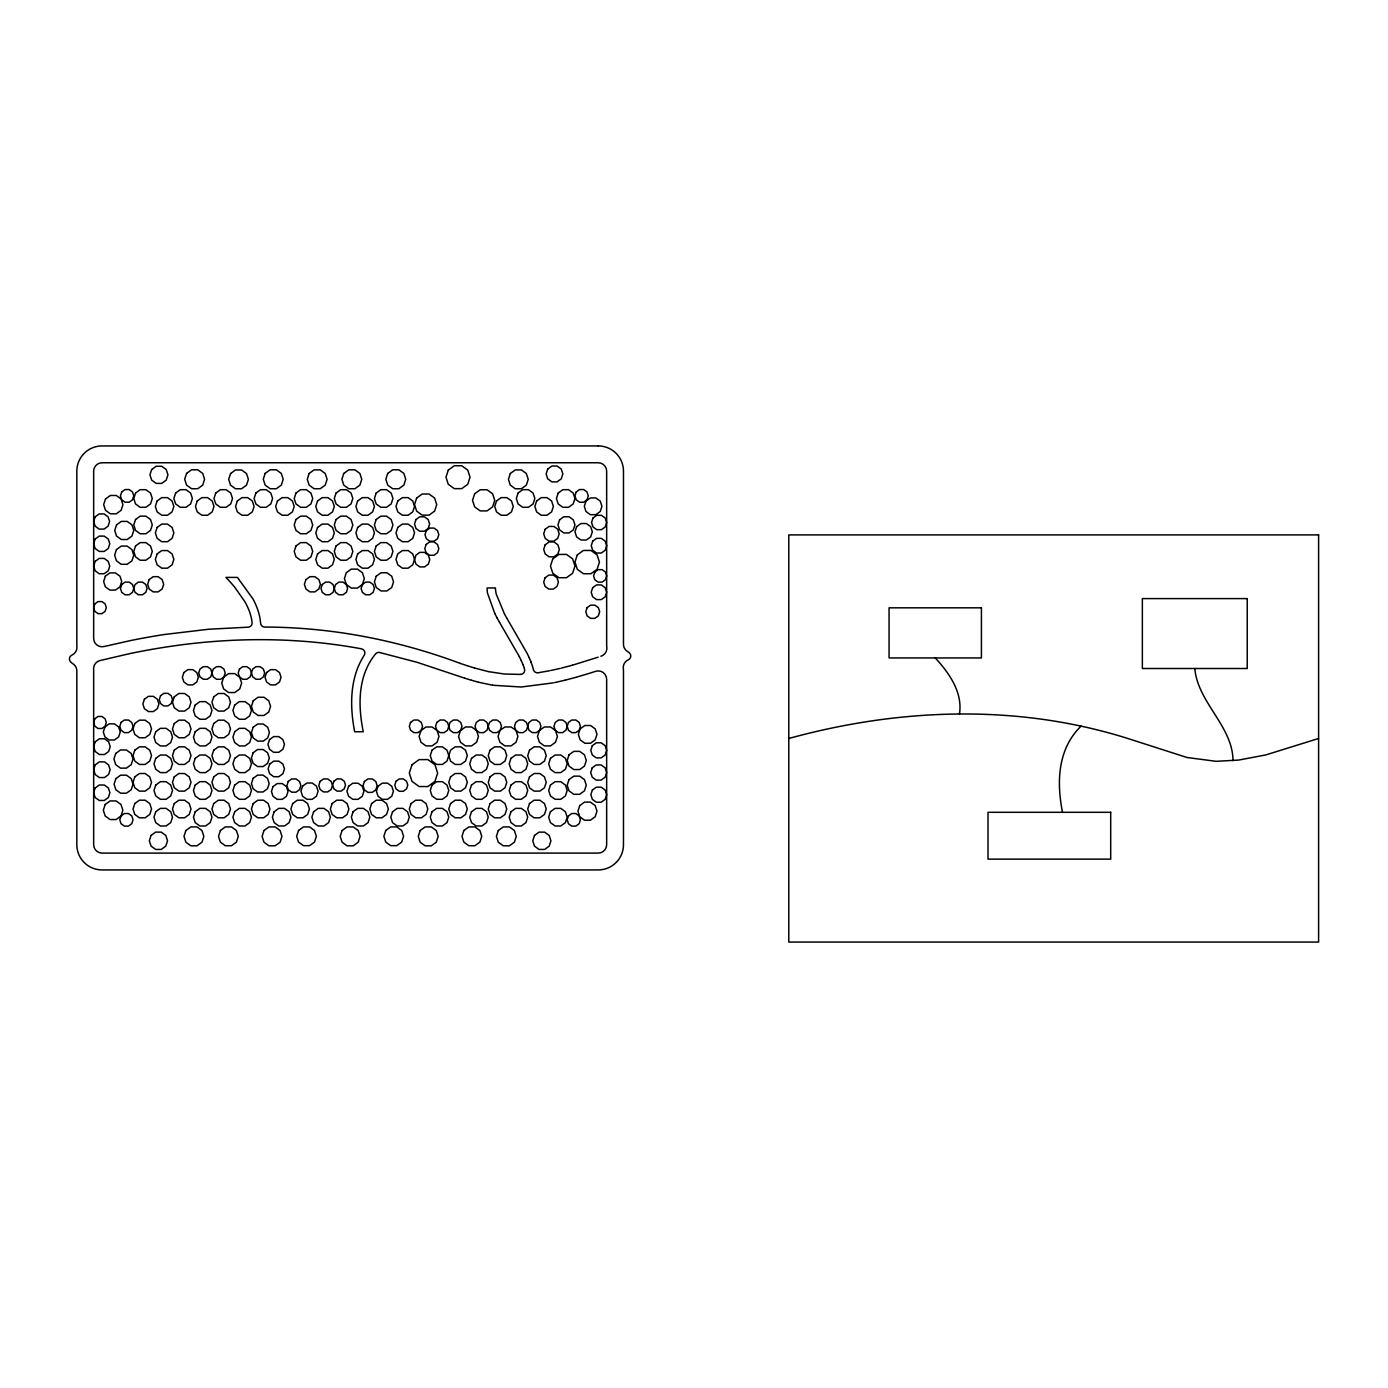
<?xml version="1.0" encoding="UTF-8"?>
<svg xmlns="http://www.w3.org/2000/svg" width="1388" height="1388" viewBox="0 0 1388 1388"><rect width="100%" height="100%" fill="white"/><g stroke="black" fill="none" stroke-linecap="round" stroke-linejoin="round"><path stroke-width="1.5" d="M1233.012 760.676C1232.787 726.167 1197.792 702.692 1194.79 668.513M959.472 713.918C962.873 692.386 949.114 672.92 935.234 657.947M223.642 677.24L221.75 683.087L223.642 688.934L228.621 692.543L234.78 692.543L239.742 688.934L241.651 683.087L239.742 677.24L234.78 673.614L228.621 673.614L220.623 679.253L216.528 679.253L213.232 676.858L210.698 669.068L207.385 666.674L203.307 666.674L199.993 669.068L198.727 672.972L199.993 676.858L203.307 679.253L207.385 679.253L210.698 676.858L213.232 669.068L216.528 666.674L220.623 666.674L223.936 669.068L225.186 672.972L223.936 676.858M499.94 730.591L498.032 736.438L499.94 742.285L504.902 745.894L511.062 745.894L516.024 742.285L517.932 736.438L516.024 730.591M500.218 730.209L501.484 726.323L500.218 722.437L496.904 720.025L492.827 720.025L489.513 722.437L486.98 730.209L483.683 732.621L479.589 732.621L471.59 726.982L465.431 726.982L460.469 730.591L458.561 736.438L460.469 742.285L465.431 745.894L471.59 745.894L476.57 742.285L478.461 736.438L476.57 730.591M539.394 730.591L537.503 736.438L539.394 742.285L544.374 745.894L550.533 745.894L555.495 742.285L557.403 736.438L555.495 730.591M539.689 730.209L540.938 726.323L539.689 722.437L536.375 720.025L532.281 720.025L528.984 722.437L526.451 730.209L523.155 732.621L519.06 732.621L511.062 726.982L504.902 726.982L496.904 732.621L492.827 732.621L489.513 730.209L486.98 722.437L483.683 720.025L479.589 720.025L476.275 722.437L475.026 726.323L476.275 730.209M1081.009 726.132L1077.452 729.897A67.943 67.943 0 0 0 1068.673 742.493C1057.274 763.816 1057.934 789.199 1062.497 812.31M1318.6 738.485L1265.839 754.916L1238.738 760.051L1216.131 761.318L1187.035 757.501L1125.633 737.791A522.443 522.443 0 0 0 1083.108 726.583C986.018 705.243 884.191 712.2 788.783 738.485M600.865 656.264L601.23 656.142A8.415 8.415 0 0 0 606.782 646.756A8.415 8.415 0 0 1 606.66 645.316L606.66 471.174A8.415 8.415 0 0 0 598.245 462.759L102.07 462.759A8.415 8.415 0 0 0 93.655 471.174L93.655 638.359A8.415 8.415 0 0 0 104.065 646.53L130.75 640.527A689.003 689.003 0 0 1 164.617 634.472L208.582 629.25L248.001 627.185A4.199 4.199 0 0 0 252.096 622.535L251.766 620.106A44.763 44.763 0 0 0 251.002 616.532L250.152 613.548A56.457 56.457 0 0 0 248.192 608.36L247.619 607.059A71.499 71.499 0 0 0 244.861 601.681L234.676 587.141A148.898 148.898 0 0 0 228.638 580.288L225.949 577.408L237.4 577.408L252.928 598.87A76.652 76.652 0 0 1 255.93 605.012L256.537 606.504A62.443 62.443 0 0 1 258.619 612.42L259.487 615.821A51.72 51.72 0 0 1 260.215 619.759L260.597 623.177A4.199 4.199 0 0 0 264.761 627.064C331.489 627.185 397.836 640.094 460.278 663.412M598.193 657.166L572.446 665.199M589.241 673.371L595.643 671.324A8.415 8.415 0 0 1 606.66 679.322L606.66 844.702A8.415 8.415 0 0 1 598.245 853.1L102.07 853.1A8.415 8.415 0 0 1 93.655 844.702L93.655 670.543A8.415 8.415 0 0 0 93.603 669.641A8.415 8.415 0 0 1 99.884 660.584L129.396 653.696A677.448 677.448 0 0 1 168.156 646.704L178.74 645.194A636.936 636.936 0 0 1 205.632 642.176C257.561 637.439 310.166 639.295 361.47 648.821A4.199 4.199 0 0 1 364.229 655.223A72.159 72.159 0 0 0 361.782 659.352L361.487 659.873A73.512 73.512 0 0 0 359.371 664.089L359.024 664.869A76.236 76.236 0 0 0 357.289 669.068L356.994 669.884A79.567 79.567 0 0 0 355.866 673.197C349.932 692.126 350.973 712.495 354.669 731.754L363.257 731.754C359.666 713.848 358.312 694.902 363.448 677.153A72.107 72.107 0 0 1 364.558 673.718L364.853 672.868A68.238 68.238 0 0 1 366.397 669.016L366.71 668.305A65.566 65.566 0 0 1 368.549 664.505L368.844 663.95A64.022 64.022 0 0 1 371.03 660.202L371.29 659.803A63.449 63.449 0 0 1 373.84 656.108L375.506 653.974A4.199 4.199 0 0 1 379.687 652.516L417.007 662.284L464.182 678.003M588.755 673.51L576.87 677.049M572.255 665.251L561.273 668.131M576.072 677.275L565.176 680.172M564.881 680.241L554.575 682.601M560.075 668.426L550.776 670.508M553.326 682.861L521.229 687.008L492.619 685.238M549.544 670.751L538.908 672.625M538.058 672.746L538.162 672.729A4.199 4.199 0 0 1 533.356 669.519A44.451 44.451 0 0 0 532.593 666.639L531.031 662.076M520.413 674.412L520.656 674.394A4.199 4.199 0 0 0 524.525 668.999L524.369 668.496M520.327 674.412L504.278 674.013L488.385 671.601M492.428 685.204L478.582 682.237M488.264 671.566L474.817 668.096M478.218 682.15L471.469 680.259M474.523 668.01L467.982 665.962M471.157 680.172L464.65 678.159M467.357 665.772L460.365 663.429M506.846 618.215L526.954 653.037M499.524 622.345L519.199 656.351M506.811 618.146L504.503 613.947M499.489 622.275L497.112 617.99M497.078 617.92L494.909 613.756M504.382 613.722L496.262 594.185A34.735 34.735 0 0 1 495.846 592.069L495.69 591.062A23.509 23.509 0 0 1 495.464 587.957L487.067 587.957L487.327 591.999A37.25 37.25 0 0 0 487.483 593.04L494.805 613.531M519.338 656.645L521.298 660.653M527.353 653.817L528.967 657.201M521.315 660.723L522.998 664.609M529.192 657.721L530.407 660.514A76.323 76.323 0 0 1 531.014 662.024M523.016 664.679L523.311 665.442A52.744 52.744 0 0 1 524.282 668.166L524.282 668.218M555.217 730.209L553.951 726.323L555.217 722.437L558.531 720.025L562.608 720.025L565.922 722.437L568.455 730.209L571.752 732.621L575.846 732.621L579.16 730.209L580.41 726.323L579.16 722.437L575.846 720.025L571.752 720.025L568.455 722.437L565.922 730.209L562.608 732.621L558.531 732.621L550.533 726.982L544.374 726.982L536.375 732.621L532.281 732.621L528.984 730.209L526.451 722.437L523.155 720.025L519.06 720.025L515.746 722.437L514.48 726.323L515.746 730.209M414.526 559.364L412.757 553.916L408.124 550.568L402.399 550.568L397.766 553.916L395.996 559.364L397.766 564.812L402.399 568.178L408.124 568.178L412.757 564.812L415.984 555.148L419.801 552.372L424.52 552.372L428.337 555.148L429.794 559.642L428.337 564.135L424.52 566.911L419.801 566.911L415.984 564.135L414.526 559.642M95.182 516.822L93.655 521.506L95.182 526.191L99.155 529.088L104.083 529.088L108.073 526.191L109.6 521.506L108.073 516.822L104.083 513.924L99.155 513.924L95.182 516.822M105.505 498.986L103.666 504.642L105.505 510.316L110.329 513.803L116.28 513.803L121.103 510.316L122.942 504.642L121.103 498.986L116.28 495.481L110.329 495.481L105.505 498.986M95.199 539.03L93.655 543.766L95.199 548.52L99.225 551.452L104.221 551.452L108.247 548.52L109.791 543.766L108.247 539.03L104.221 536.098L99.225 536.098L95.199 539.03M95.199 561.342L93.655 566.078L95.199 570.815L99.225 573.73L104.204 573.73L108.229 570.815L109.756 566.078L108.229 561.342L104.204 558.41L99.225 558.41L95.199 561.342M121.728 491.977L120.444 495.88L121.728 499.801L125.041 502.213L129.171 502.213L132.485 499.801L133.768 495.88L132.485 491.977L129.171 489.548L125.041 489.548L121.728 491.977M116.54 524.872L114.718 530.459L116.54 536.063L121.294 539.516L127.175 539.516L131.947 536.063L133.768 530.459L131.947 524.872L127.175 521.402L121.294 521.402L116.54 524.872M94.87 603.901L93.655 607.614L94.87 611.345L98.028 613.635L101.949 613.635L105.106 611.345L106.321 607.614L105.106 603.901L101.949 601.594L98.028 601.594L94.87 603.901M105.349 576.194L103.632 581.503L105.349 586.812L109.878 590.091L115.464 590.091L119.975 586.812L121.71 581.503L119.975 576.194L115.464 572.914L109.878 572.914L105.349 576.194M116.453 549.579L114.631 555.2L116.453 560.821L121.242 564.291L127.158 564.291L131.929 560.821L133.768 555.2L131.929 549.579L127.158 546.091L121.242 546.091L116.453 549.579M135.538 493.052L133.768 498.483L135.538 503.931L140.153 507.297L145.879 507.297L150.511 503.931L152.281 498.483L150.511 493.052L145.879 489.686L140.153 489.686L135.538 493.052M135.538 519.511L133.768 524.959L135.538 530.389L140.153 533.755L145.879 533.755L150.511 530.389L152.281 524.959L150.511 519.511L145.879 516.145L140.153 516.145L135.538 519.511M151.674 469.526L149.939 474.817L151.674 480.109L156.167 483.388L161.737 483.388L166.23 480.109L167.948 474.817L166.23 469.526L161.737 466.264L156.167 466.264L151.674 469.526M121.728 584.521L120.444 588.443L121.728 592.346L125.041 594.775L129.171 594.775L132.485 592.346L135.035 584.521L138.366 582.11L142.478 582.11L145.809 584.521L147.076 588.443L145.809 592.346L142.478 594.775L138.366 594.775L135.035 592.346L132.485 584.521L129.171 582.11L125.041 582.11L121.728 584.521M135.538 545.987L133.768 551.418L135.538 556.866L140.153 560.231L145.879 560.231L150.511 556.866L152.281 551.418L150.511 545.987L145.879 542.621L140.153 542.621L135.538 545.987M157.122 500.981L155.352 506.429L157.122 511.877L161.754 515.243L167.48 515.243L172.095 511.877L173.864 506.429L172.095 500.981L167.48 497.633L161.754 497.633L157.122 500.981M94.87 718.758L93.655 722.471L94.87 726.184L98.028 728.492L101.931 728.492L105.089 726.184L106.303 722.471L105.089 718.758L101.931 716.468L98.028 716.468L94.87 718.758M157.122 527.457L155.352 532.905L157.122 538.336L161.754 541.702L167.48 541.702L172.095 538.336L173.864 532.905L172.095 527.457L167.48 524.091L161.754 524.091L157.122 527.457M175.634 493.052L173.864 498.483L175.634 503.931L180.267 507.297L185.992 507.297L190.624 503.931L192.394 498.483L190.624 493.052L185.992 489.686L180.267 489.686L175.634 493.052M95.234 741.782L93.655 746.64L95.234 751.515L99.381 754.517L104.499 754.517L108.646 751.515L110.225 746.64L108.646 741.782L104.499 738.763L99.381 738.763L95.234 741.782M157.122 553.916L155.352 559.364L157.122 564.812L161.754 568.178L167.48 568.178L172.095 564.812L173.864 559.364L172.095 553.916L167.48 550.568L161.754 550.568L157.122 553.916M149.193 579.577L147.666 584.279L149.193 588.998L153.201 591.895L158.145 591.895L162.136 588.998L163.68 584.279L162.136 579.577L158.145 576.679L153.201 576.679L149.193 579.577M186.582 473.412L184.673 479.259L186.582 485.123L191.561 488.732L197.721 488.732L202.7 485.123L204.591 479.259L202.7 473.412L197.721 469.786L191.561 469.786L186.582 473.412M104.915 726.948L103.302 731.927L104.915 736.907L109.166 739.995L114.406 739.995L118.639 736.907L120.253 731.927L118.639 726.948L114.406 723.859L109.166 723.859L104.915 726.948M95.234 764.875L93.655 769.715L95.234 774.556L99.346 777.558L104.447 777.558L108.576 774.556L110.138 769.715L108.576 764.875L104.447 761.873L99.346 761.873L95.234 764.875M95.199 787.968L93.655 792.739L95.199 797.51L99.259 800.46L104.291 800.46L108.351 797.51L109.895 792.739L108.351 787.968L104.291 785.018L99.259 785.018L95.199 787.968M121.051 722.437L119.802 726.323L121.051 730.209L124.365 732.621L128.459 732.621L131.756 730.209L133.022 726.323L131.756 722.437L128.459 720.025L124.365 720.025L121.051 722.437M197.235 500.981L195.465 506.429L197.235 511.877L201.85 515.243L207.575 515.243L212.208 511.877L213.978 506.429L212.208 500.981L207.575 497.633L201.85 497.633L197.235 500.981M115.742 753.441L113.903 759.045L115.742 764.667L120.513 768.137L126.429 768.137L131.201 764.667L133.022 759.045L131.201 753.441L126.429 749.971L120.513 749.971L115.742 753.441M105.193 804.502L103.319 810.245L105.193 815.988L110.068 819.545L116.124 819.545L124.365 813.524L128.459 813.524L131.756 815.918L133.022 819.805L131.756 823.709L128.459 826.103L124.365 826.103L121.051 823.709L119.802 819.805L122.873 810.245L120.999 804.502L116.124 800.945L110.068 800.945L105.193 804.502M115.881 778.616L114.076 784.185L115.881 789.755L120.617 793.19L126.482 793.19L131.218 789.755L133.022 784.185L131.218 778.616L126.482 775.181L120.617 775.181L115.881 778.616M134.792 723.53L133.022 728.96L134.792 734.408L139.425 737.757L145.133 737.757L149.765 734.408L151.535 728.96L149.765 723.53L145.133 720.164L139.425 720.164L134.792 723.53M144.404 699.257L142.877 703.959L144.404 708.661L148.412 711.576L153.357 711.576L157.365 708.661L158.891 703.959L157.365 699.257L153.357 696.342L148.412 696.342L144.404 699.257M215.747 493.052L213.978 498.483L215.747 503.931L220.38 507.297L226.105 507.297L230.738 503.931L232.507 498.483L230.738 493.052L226.105 489.686L220.38 489.686L215.747 493.052M134.792 750.197L133.022 755.645L134.792 761.075L139.425 764.441L145.133 764.441L149.765 761.075L151.535 755.645L149.765 750.197L145.133 746.848L139.425 746.848L134.792 750.197M230.564 473.568L228.673 479.363L230.564 485.158L235.492 488.75L241.581 488.75L246.509 485.158L248.4 479.363L246.509 473.568L241.581 469.977L235.492 469.977L230.564 473.568M160.522 695.752L159.273 699.639L160.522 703.525L163.836 705.937L167.931 705.937L171.227 703.525L172.494 699.639L171.227 695.752L167.931 693.358L163.836 693.358L160.522 695.752M134.792 776.881L133.022 782.329L134.792 787.759L139.425 791.125L145.133 791.125L149.765 787.759L151.535 782.329L149.765 776.881L145.133 773.515L139.425 773.515L134.792 776.881M155.751 731.702L153.981 737.132L155.751 742.58L160.383 745.929L166.092 745.929L170.724 742.58L172.494 737.132L170.724 731.702L166.092 728.336L160.383 728.336L155.751 731.702M134.792 803.565L133.022 808.996L134.792 814.444L139.425 817.81L145.133 817.81L149.765 814.444L151.535 808.996L149.765 803.565L145.133 800.199L139.425 800.199L134.792 803.565M237.331 500.981L235.561 506.429L237.331 511.877L241.963 515.243L247.689 515.243L252.321 511.877L254.091 506.429L252.321 500.981L247.689 497.633L241.963 497.633L237.331 500.981M174.263 696.845L172.494 702.276L174.263 707.724L178.896 711.09L184.604 711.09L189.236 707.724L191.006 702.276L189.236 696.845L184.604 693.48L178.896 693.48L174.263 696.845M155.751 758.369L153.981 763.816L155.751 769.247L160.383 772.613L166.092 772.613L170.724 769.247L172.494 763.816L170.724 758.369L166.092 755.02L160.383 755.02L155.751 758.369M183.875 672.573L182.349 677.275L183.875 681.976L187.883 684.891L192.828 684.891L196.836 681.976L198.363 677.275L196.836 672.573L192.828 669.658L187.883 669.658L183.875 672.573M174.263 723.53L172.494 728.96L174.263 734.408L178.896 737.757L184.604 737.757L189.236 734.408L191.006 728.96L189.236 723.53L184.604 720.164L178.896 720.164L174.263 723.53M155.751 785.053L153.981 790.501L155.751 795.931L160.383 799.297L166.092 799.297L170.724 795.931L172.494 790.501L170.724 785.053L166.092 781.687L160.383 781.687L155.751 785.053M255.86 493.052L254.091 498.483L255.86 503.931L260.493 507.297L266.218 507.297L270.834 503.931L272.603 498.483L270.834 493.052L266.218 489.686L260.493 489.686L255.86 493.052M174.263 750.197L172.494 755.645L174.263 761.075L178.896 764.441L184.604 764.441L189.236 761.075L191.006 755.645L189.236 750.197L184.604 746.848L178.896 746.848L174.263 750.197M265.177 473.412L263.269 479.259L265.177 485.123L270.157 488.732L276.299 488.732L281.296 485.123L283.187 479.259L281.296 473.412L276.299 469.786L270.157 469.786L265.177 473.412M155.751 811.737L153.981 817.168L155.751 822.616L160.383 825.981L166.092 825.981L170.724 822.616L172.494 817.168L170.724 811.737L166.092 808.371L160.383 808.371L155.751 811.737M151.084 835.437L149.331 840.781L151.084 846.125L155.63 849.439L161.251 849.439L165.797 846.125L167.532 840.781L165.797 835.437L161.251 832.123L155.63 832.123L151.084 835.437M195.222 705.017L193.453 710.448L195.222 715.896L199.855 719.262L205.563 719.262L210.195 715.896L211.965 710.448L210.195 705.017L205.563 701.651L199.855 701.651L195.222 705.017M174.263 776.881L172.494 782.329L174.263 787.759L178.896 791.125L184.604 791.125L189.236 787.759L191.006 782.329L189.236 776.881L184.604 773.515L178.896 773.515L174.263 776.881M195.222 731.702L193.453 737.132L195.222 742.58L199.855 745.929L205.563 745.929L210.195 742.58L211.965 737.132L210.195 731.702L205.563 728.336L199.855 728.336L195.222 731.702M174.263 803.565L172.494 808.996L174.263 814.444L178.896 817.81L184.604 817.81L189.236 814.444L191.006 808.996L189.236 803.565L184.604 800.199L178.896 800.199L174.263 803.565M213.735 696.845L211.965 702.276L213.735 707.724L218.35 711.09L224.075 711.09L228.708 707.724L230.477 702.276L228.708 696.845L224.075 693.48L218.35 693.48L213.735 696.845M277.444 500.981L275.674 506.429L277.444 511.877L282.076 515.243L287.802 515.243L292.434 511.877L294.204 506.429L292.434 500.981L287.802 497.633L282.076 497.633L277.444 500.981M195.222 758.369L193.453 763.816L195.222 769.247L199.855 772.613L205.563 772.613L210.195 769.247L211.965 763.816L210.195 758.369L205.563 755.02L199.855 755.02L195.222 758.369M213.735 723.53L211.965 728.96L213.735 734.408L218.35 737.757L224.075 737.757L228.708 734.408L230.477 728.96L228.708 723.53L224.075 720.164L218.35 720.164L213.735 723.53M195.222 785.053L193.453 790.501L195.222 795.931L199.855 799.297L205.563 799.297L210.195 795.931L211.965 790.501L210.195 785.053L205.563 781.687L199.855 781.687L195.222 785.053M185.888 830.527L183.997 836.357L185.888 842.204L190.867 845.812L197.009 845.812L201.971 842.204L203.863 836.357L201.971 830.527L197.009 826.918L190.867 826.918L185.888 830.527M295.974 493.052L294.204 498.483L295.974 503.931L300.589 507.297L306.314 507.297L310.947 503.931L312.716 498.483L310.947 493.052L306.314 489.686L300.589 489.686L295.974 493.052M239.465 669.068L238.198 672.972L239.465 676.858L242.779 679.253L246.856 679.253L250.17 676.858L252.703 669.068L255.999 666.674L260.094 666.674L263.39 669.068L264.657 672.972L263.39 676.858L260.094 679.253L255.999 679.253L252.703 676.858L250.17 669.068L246.856 666.674L242.779 666.674L239.465 669.068M213.735 750.197L211.965 755.645L213.735 761.075L218.35 764.441L224.075 764.441L228.708 761.075L230.477 755.645L228.708 750.197L224.075 746.848L218.35 746.848L213.735 750.197M195.222 811.737L193.453 817.168L195.222 822.616L199.855 825.981L205.563 825.981L210.195 822.616L211.965 817.168L210.195 811.737L205.563 808.371L199.855 808.371L195.222 811.737M309.16 473.464L307.269 479.311L309.16 485.141L314.122 488.732L320.246 488.732L325.208 485.141L327.117 479.311L325.208 473.464L320.246 469.873L314.122 469.873L309.16 473.464M234.693 705.017L232.924 710.448L234.693 715.896L239.326 719.262L245.034 719.262L249.667 715.896L251.436 710.448L249.667 705.017L245.034 701.651L239.326 701.651L234.693 705.017M295.974 519.511L294.204 524.959L295.974 530.389L300.589 533.755L306.314 533.755L310.947 530.389L312.716 524.959L310.947 519.511L306.314 516.145L300.589 516.145L295.974 519.511M213.735 776.881L211.965 782.329L213.735 787.759L218.35 791.125L224.075 791.125L228.708 787.759L230.477 782.329L228.708 776.881L224.075 773.515L218.35 773.515L213.735 776.881M234.693 731.702L232.924 737.132L234.693 742.58L239.326 745.929L245.034 745.929L249.667 742.58L251.436 737.132L249.667 731.702L245.034 728.336L239.326 728.336L234.693 731.702M295.974 545.987L294.204 551.418L295.974 556.866L300.589 560.231L306.314 560.231L310.947 556.866L312.716 551.418L310.947 545.987L306.314 542.621L300.589 542.621L295.974 545.987M213.735 803.565L211.965 808.996L213.735 814.444L218.35 817.81L224.075 817.81L228.708 814.444L230.477 808.996L228.708 803.565L224.075 800.199L218.35 800.199L213.735 803.565M317.557 500.981L315.787 506.429L317.557 511.877L322.19 515.243L327.915 515.243L332.53 511.877L334.3 506.429L332.53 500.981L327.915 497.633L322.19 497.633L317.557 500.981M234.693 758.369L232.924 763.816L234.693 769.247L239.326 772.613L245.034 772.613L249.667 769.247L251.436 763.816L249.667 758.369L245.034 755.02L239.326 755.02L234.693 758.369M253.258 700.749L251.436 706.371L253.258 711.992L258.047 715.479L263.963 715.479L268.752 711.992L270.573 706.371L268.752 700.749L263.963 697.262L258.047 697.262L253.258 700.749M266.565 672.573L265.039 677.275L266.565 681.976L270.573 684.891L275.518 684.891L279.509 681.976L281.035 677.275L279.509 672.573L275.518 669.658L270.573 669.658L266.565 672.573M317.557 527.457L315.787 532.905L317.557 538.336L322.19 541.702L327.915 541.702L332.53 538.336L334.3 532.905L332.53 527.457L327.915 524.091L322.19 524.091L317.557 527.457M253.154 727.277L251.436 732.569L253.154 737.861L257.648 741.123L263.217 741.123L267.711 737.861L269.428 732.569L267.711 727.277L263.217 724.016L257.648 724.016L253.154 727.277M234.693 785.053L232.924 790.501L234.693 795.931L239.326 799.297L245.034 799.297L249.667 795.931L251.436 790.501L249.667 785.053L245.034 781.687L239.326 781.687L234.693 785.053M220.397 830.51L218.506 836.322L220.397 842.134L225.342 845.726L231.466 845.726L236.411 842.134L238.302 836.322L236.411 830.51L231.466 826.918L225.342 826.918L220.397 830.51M305.933 579.577L304.388 584.279L305.933 588.998L309.923 591.895L314.868 591.895L318.876 588.998L320.402 584.279L318.876 579.577L314.868 576.679L309.923 576.679L305.933 579.577M336.07 493.052L334.3 498.483L336.07 503.931L340.702 507.297L346.427 507.297L351.06 503.931L352.83 498.483L351.06 493.052L346.427 489.686L340.702 489.686L336.07 493.052M317.557 553.916L315.787 559.364L317.557 564.812L322.19 568.178L327.915 568.178L332.53 564.812L334.3 559.364L332.53 553.916L327.915 550.568L322.19 550.568L317.557 553.916M253.137 752.764L251.436 758.039L253.137 763.296L257.613 766.558L263.147 766.558L267.624 763.296L269.341 758.039L267.624 752.764L263.147 749.52L257.613 749.52L253.137 752.764M343.79 473.447L341.899 479.294L343.79 485.123L348.77 488.732L354.912 488.732L359.874 485.123L361.765 479.294L359.874 473.447L354.912 469.838L348.77 469.838L343.79 473.447M234.693 811.737L232.924 817.168L234.693 822.616L239.326 825.981L245.034 825.981L249.667 822.616L251.436 817.168L249.667 811.737L245.034 808.371L239.326 808.371L234.693 811.737M336.07 519.511L334.3 524.959L336.07 530.389L340.702 533.755L346.427 533.755L351.06 530.389L352.83 524.959L351.06 519.511L346.427 516.145L340.702 516.145L336.07 519.511M253.119 778.321L251.436 783.543L253.119 788.748L257.561 791.975L263.043 791.975L267.468 788.748L269.168 783.543L267.468 778.321L263.043 775.111L257.561 775.111L253.119 778.321M269.55 739.578L267.971 744.436L269.55 749.294L273.679 752.296L278.78 752.296L282.892 749.294L284.471 744.436L282.892 739.578L278.78 736.594L273.679 736.594L269.55 739.578M322.259 584.521L320.992 588.443L322.259 592.346L325.59 594.775L329.702 594.775L333.033 592.346L335.584 584.521L338.898 582.11L343.027 582.11L351.285 588.078L357.445 588.078L365.703 582.11L369.815 582.11L373.146 584.521L374.413 588.443L373.146 592.346L369.815 594.775L365.703 594.775L362.372 592.346L361.106 588.443L364.333 578.588L362.424 572.741L357.445 569.115L351.285 569.115L346.306 572.741L344.398 578.588L347.625 588.443L346.358 592.346L343.027 594.775L338.898 594.775L335.584 592.346L333.033 584.521L329.702 582.11L325.59 582.11L322.259 584.521M336.07 545.987L334.3 551.418L336.07 556.866L340.702 560.231L346.427 560.231L351.06 556.866L352.83 551.418L351.06 545.987L346.427 542.621L340.702 542.621L336.07 545.987M253.206 803.565L251.436 808.996L253.206 814.444L257.821 817.81L263.547 817.81L268.179 814.444L269.949 808.996L268.179 803.565L263.547 800.199L257.821 800.199L253.206 803.565M269.671 764.111L268.092 768.917L269.671 773.741L273.748 776.707L278.815 776.707L282.909 773.741L284.471 768.917L282.909 764.111L278.815 761.127L273.748 761.127L269.671 764.111M357.67 500.981L355.901 506.429L357.67 511.877L362.285 515.243L368.011 515.243L372.643 511.877L374.413 506.429L372.643 500.981L368.011 497.633L362.285 497.633L357.67 500.981M273.02 786.597L271.441 791.472L273.02 796.33L277.166 799.349L282.284 799.349L286.431 796.33L288.01 791.472L286.431 786.597L282.284 783.578L277.166 783.578L273.02 786.597M357.67 527.457L355.901 532.905L357.67 538.336L362.285 541.702L368.011 541.702L372.643 538.336L374.413 532.905L372.643 527.457L368.011 524.091L362.285 524.091L357.67 527.457M263.98 830.527L262.089 836.374L263.98 842.221L268.96 845.83L275.102 845.83L280.081 842.221L281.972 836.374L280.081 830.527L275.102 826.918L268.96 826.918L263.98 830.527M376.183 493.052L374.413 498.483L376.183 503.931L380.815 507.297L386.541 507.297L391.173 503.931L392.943 498.483L391.173 493.052L386.541 489.686L380.815 489.686L376.183 493.052M357.67 553.916L355.901 559.364L357.67 564.812L362.285 568.178L368.011 568.178L372.643 564.812L374.413 559.364L372.643 553.916L368.011 550.568L362.285 550.568L357.67 553.916M274.165 811.737L272.395 817.168L274.165 822.616L278.78 825.981L284.505 825.981L289.138 822.616L290.907 817.168L289.138 811.737L284.505 808.371L278.78 808.371L274.165 811.737M387.738 473.412L385.847 479.276L387.738 485.123L392.717 488.732L398.877 488.732L403.856 485.123L405.747 479.276L403.856 473.412L398.877 469.803L392.717 469.803L387.738 473.412M288.236 781.461L286.9 785.556L288.236 789.651L291.723 792.184L296.026 792.184L299.513 789.651L300.849 785.556L299.513 781.461L296.026 778.928L291.723 778.928L288.236 781.461M376.183 519.511L374.413 524.959L376.183 530.389L380.815 533.755L386.541 533.755L391.173 530.389L392.943 524.959L391.173 519.511L386.541 516.145L380.815 516.145L376.183 519.511M292.677 803.565L290.907 808.996L292.677 814.444L297.292 817.81L303.018 817.81L307.65 814.444L309.403 808.996L307.65 803.565L303.018 800.199L297.292 800.199L292.677 803.565M376.183 545.987L374.413 551.418L376.183 556.866L380.815 560.231L386.541 560.231L391.173 556.866L392.943 551.418L391.173 545.987L386.541 542.621L380.815 542.621L376.183 545.987M302.584 786.129L300.953 791.177L302.584 796.209L306.887 799.332L312.179 799.332L316.464 796.209L318.112 791.177L316.464 786.129L312.179 783.023L306.887 783.023L302.584 786.129M397.766 500.981L395.996 506.429L397.766 511.877L402.399 515.243L408.124 515.243L412.757 511.877L414.526 506.429L412.757 500.981L408.124 497.633L402.399 497.633L397.766 500.981M376.235 576.246L374.413 581.867L376.235 587.488L381.023 590.958L386.94 590.958L391.728 587.488L393.55 581.867L391.728 576.246L386.94 572.758L381.023 572.758L376.235 576.246M298.559 830.492L296.668 836.287L298.559 842.082L303.486 845.656L309.576 845.656L314.503 842.082L316.395 836.287L314.503 830.492L309.576 826.918L303.486 826.918L298.559 830.492M397.766 527.457L395.996 532.905L397.766 538.336L402.399 541.702L408.124 541.702L412.757 538.336L414.526 532.905L412.757 527.457L408.124 524.091L402.399 524.091L397.766 527.457M320.09 781.409L318.789 785.417L320.09 789.442L323.508 791.923L327.724 791.923L331.142 789.442L332.443 785.417L331.142 781.409L327.724 778.928L323.508 778.928L320.09 781.409M313.636 811.737L311.866 817.168L313.636 822.616L318.251 825.981L323.977 825.981L328.609 822.616L330.379 817.168L328.609 811.737L323.977 808.371L318.251 808.371L313.636 811.737M416.643 498.066L414.526 504.59L416.643 511.114L422.195 515.156L429.066 515.156L434.618 511.114L436.734 504.59L434.618 498.066L429.066 494.024L422.195 494.024L416.643 498.066M415.966 519.58L414.526 524.022L415.966 528.464L419.749 531.205L424.416 531.205L428.198 528.464L429.638 524.022L428.198 519.58L424.416 516.822L419.749 516.822L415.966 519.58M333.883 781.236L332.652 785.018L333.883 788.783L337.093 791.125L341.066 791.125L344.276 788.783L345.508 785.018L344.276 781.236L341.066 778.911L337.093 778.911L333.883 781.236M332.131 803.565L330.379 808.996L332.131 814.444L336.764 817.81L342.489 817.81L347.104 814.444L348.874 808.996L347.104 803.565L342.489 800.199L336.764 800.199L332.131 803.565M426.307 530.598L424.988 534.658L426.307 538.718L429.777 541.233L434.045 541.233L437.498 538.718L438.834 534.658L437.498 530.598L434.045 528.082L429.777 528.082L426.307 530.598M448.289 470.116L445.982 477.194L448.289 484.273L454.292 488.645L461.736 488.645L467.756 484.273L470.046 477.194L467.756 470.116L461.736 465.743L454.292 465.743L448.289 470.116M426.133 544.478L424.797 548.607L426.133 552.719L429.638 555.269L433.976 555.269L437.48 552.719L438.834 548.607L437.48 544.478L433.976 541.927L429.638 541.927L426.133 544.478M348.579 786.285L346.965 791.281L348.579 796.261L352.812 799.332L358.052 799.332L362.303 796.261L363.916 791.281L362.303 786.285L358.052 783.214L352.812 783.214L348.579 786.285M342.09 830.527L340.181 836.374L342.09 842.221L347.052 845.847L353.211 845.847L358.191 842.221L360.082 836.374L358.191 830.527L353.211 826.918L347.052 826.918L342.09 830.527M353.107 811.737L351.338 817.168L353.107 822.616L357.722 825.981L363.448 825.981L368.08 822.616L369.833 817.168L368.08 811.737L363.448 808.371L357.722 808.371L353.107 811.737M364.385 781.496L363.031 785.66L364.385 789.807L367.907 792.375L372.279 792.375L375.818 789.807L377.172 785.66L375.818 781.496L372.279 778.928L367.907 778.928L364.385 781.496M371.602 803.565L369.833 808.996L371.602 814.444L376.235 817.81L381.96 817.81L386.575 814.444L388.345 808.996L386.575 803.565L381.96 800.199L376.235 800.199L371.602 803.565M378.039 786.25L376.408 791.247L378.039 796.244L382.29 799.332L387.53 799.332L391.78 796.244L393.411 791.247L391.78 786.25L387.53 783.162L382.29 783.162L378.039 786.25M474.644 493.798L472.527 500.339L474.644 506.863L480.196 510.888L487.067 510.888L492.619 506.863L494.735 500.339L492.619 493.798L487.067 489.773L480.196 489.773L474.644 493.798M410.57 722.437L409.304 726.323L410.57 730.209L413.884 732.621L417.962 732.621L421.275 730.209L422.542 726.323L421.275 722.437L417.962 720.025L413.884 720.025L410.57 722.437M396.031 781.271L394.782 785.088L396.031 788.904L399.276 791.281L403.301 791.281L406.545 788.904L407.794 785.088L406.545 781.271L403.301 778.911L399.276 778.911L396.031 781.271M385.76 830.492L383.869 836.287L385.76 842.082L390.687 845.656L396.777 845.656L401.705 842.082L403.596 836.287L401.705 830.492L396.777 826.918L390.687 826.918L385.76 830.492M392.561 811.737L390.809 817.168L392.561 822.616L397.194 825.981L402.919 825.981L407.534 822.616L409.304 817.168L407.534 811.737L402.919 808.371L397.194 808.371L392.561 811.737M420.998 730.591L419.089 736.438L420.998 742.285L425.977 745.894L432.119 745.894L437.099 742.285L438.99 736.438L437.099 730.591L432.119 726.982L425.977 726.982L420.998 730.591M496.505 500.981L494.735 506.429L496.505 511.877L501.137 515.243L506.863 515.243L511.495 511.877L513.265 506.429L511.495 500.981L506.863 497.633L501.137 497.633L496.505 500.981M412.01 764.736L409.304 773.064L412.01 781.392L419.107 786.545L427.851 786.545L434.947 781.392L437.654 773.064L434.947 764.736L427.851 759.6L419.107 759.6L412.01 764.736M510.316 473.499L508.424 479.328L510.316 485.141L515.278 488.75L521.402 488.75L526.347 485.141L528.238 479.328L526.347 473.499L521.402 469.907L515.278 469.907L510.316 473.499M436.821 722.437L435.554 726.323L436.821 730.209L440.117 732.621L444.212 732.621L447.509 730.209L450.042 722.437L453.356 720.025L457.433 720.025L460.747 722.437L462.013 726.323L460.747 730.209L457.433 732.621L453.356 732.621L450.042 730.209L447.509 722.437L444.212 720.025L440.117 720.025L436.821 722.437M411.074 803.565L409.304 808.996L411.074 814.444L415.706 817.81L421.432 817.81L426.047 814.444L427.816 808.996L426.047 803.565L421.432 800.199L415.706 800.199L411.074 803.565M432.032 750.197L430.263 755.645L432.032 761.075L436.665 764.441L442.39 764.441L447.005 761.075L450.545 750.197L455.177 746.848L460.885 746.848L465.518 750.197L467.288 755.645L465.518 761.075L460.885 764.441L455.177 764.441L450.545 761.075L447.005 750.197L442.39 746.848L436.665 746.848L432.032 750.197M518.088 493.052L516.336 498.483L518.088 503.931L522.721 507.297L528.446 507.297L533.079 503.931L534.848 498.483L533.079 493.052L528.446 489.686L522.721 489.686L518.088 493.052M432.032 785.053L430.263 790.501L432.032 795.931L436.665 799.297L442.39 799.297L447.005 795.931L448.775 790.501L447.005 785.053L442.39 781.687L436.665 781.687L432.032 785.053M420.182 830.527L418.291 836.374L420.182 842.221L425.162 845.83L431.304 845.83L436.283 842.221L438.174 836.374L436.283 830.527L431.304 826.918L425.162 826.918L420.182 830.527M432.032 811.737L430.263 817.168L432.032 822.616L436.665 825.981L442.39 825.981L447.005 822.616L448.775 817.168L447.005 811.737L442.39 808.371L436.665 808.371L432.032 811.737M536.618 500.981L534.848 506.429L536.618 511.877L541.251 515.243L546.976 515.243L551.609 511.877L553.378 506.429L551.609 500.981L546.976 497.633L541.251 497.633L536.618 500.981M547.74 469.04L546.143 473.95L547.74 478.86L551.921 481.896L557.074 481.896L561.255 478.86L562.851 473.95L561.255 469.04L557.074 466.004L551.921 466.004L547.74 469.04M450.545 776.881L448.775 782.329L450.545 787.759L455.177 791.125L460.885 791.125L465.518 787.759L467.288 782.329L465.518 776.881L460.885 773.515L455.177 773.515L450.545 776.881M450.545 803.565L448.775 808.996L450.545 814.444L455.177 817.81L460.885 817.81L465.518 814.444L467.288 808.996L465.518 803.565L460.885 800.199L455.177 800.199L450.545 803.565M545.189 529.244L543.697 533.807L545.189 538.353L549.058 541.164L553.847 541.164L557.716 538.353L559.191 533.807L557.716 529.244L553.847 526.434L549.058 526.434L545.189 529.244M471.504 758.369L469.734 763.816L471.504 769.247L476.136 772.613L481.862 772.613L486.477 769.247L488.246 763.816L486.477 758.369L481.862 755.02L476.136 755.02L471.504 758.369M558.202 493.052L556.432 498.483L558.202 503.931L562.834 507.297L568.559 507.297L573.192 503.931L574.962 498.483L573.192 493.052L568.559 489.686L562.834 489.686L558.202 493.052M545.206 544.773L543.697 549.388L545.206 553.986L549.11 556.831L553.951 556.831L557.855 553.986L559.364 549.388L557.855 544.773L553.951 541.945L549.11 541.945L545.206 544.773M471.504 785.053L469.734 790.501L471.504 795.931L476.136 799.297L481.862 799.297L486.477 795.931L488.246 790.501L486.477 785.053L481.862 781.687L476.136 781.687L471.504 785.053M559.572 519.858L557.959 524.855L559.572 529.852L563.823 532.94L569.08 532.94L573.331 529.852L574.962 524.855L573.331 519.858L569.08 516.77L563.823 516.77L559.572 519.858M545.102 577.772L543.697 582.093L545.102 586.413L548.798 589.085L553.344 589.085L557.022 586.413L558.427 582.093L557.022 577.772L553.344 575.1L548.798 575.1L545.102 577.772M463.87 830.51L461.978 836.322L463.87 842.134L468.814 845.726L474.922 845.726L479.866 842.134L481.757 836.322L479.866 830.51L474.922 826.918L468.814 826.918L463.87 830.51M490.016 750.197L488.246 755.645L490.016 761.075L494.649 764.441L500.357 764.441L504.989 761.075L506.759 755.645L504.989 750.197L500.357 746.848L494.649 746.848L490.016 750.197M552.806 558.861L550.463 566.061L552.806 573.261L558.93 577.72L566.495 577.72L572.619 573.261L574.962 566.061L572.619 558.861L566.495 554.419L558.93 554.419L552.806 558.861M471.504 811.737L469.734 817.168L471.504 822.616L476.136 825.981L481.862 825.981L486.477 822.616L488.246 817.168L486.477 811.737L481.862 808.371L476.136 808.371L471.504 811.737M576.228 491.977L574.962 495.88L576.228 499.801L579.559 502.213L583.671 502.213L587.003 499.801L588.269 495.88L587.003 491.977L583.671 489.548L579.559 489.548L576.228 491.977M490.016 776.881L488.246 782.329L490.016 787.759L494.649 791.125L500.357 791.125L504.989 787.759L506.759 782.329L504.989 776.881L500.357 773.515L494.649 773.515L490.016 776.881M576.61 526.677L574.962 531.778L576.61 536.878L580.965 540.036L586.326 540.036L590.681 536.878L592.329 531.778L590.681 526.677L586.326 523.519L580.965 523.519L576.61 526.677M585.996 501.12L584.313 506.308L585.996 511.495L590.403 514.688L595.851 514.688L600.258 511.495L601.941 506.308L600.258 501.12L595.851 497.928L590.403 497.928L585.996 501.12M490.016 803.565L488.246 808.996L490.016 814.444L494.649 817.81L500.357 817.81L504.989 814.444L506.759 808.996L504.989 803.565L500.357 800.199L494.649 800.199L490.016 803.565M510.975 758.369L509.205 763.816L510.975 769.247L515.607 772.613L521.315 772.613L525.948 769.247L527.718 763.816L525.948 758.369L521.315 755.02L515.607 755.02L510.975 758.369M577.304 554.905L574.962 562.088L577.304 569.288L583.411 573.73L590.976 573.73L597.1 569.288L599.442 562.088L597.1 554.905L590.976 550.463L583.411 550.463L577.304 554.905M592.988 518.054L591.548 522.495L592.988 526.937L596.771 529.678L601.438 529.678L605.22 526.937L606.66 522.495L605.22 518.054L601.438 515.312L596.771 515.312L592.988 518.054M510.975 785.053L509.205 790.501L510.975 795.931L515.607 799.297L521.315 799.297L525.948 795.931L527.718 790.501L525.948 785.053L521.315 781.687L515.607 781.687L510.975 785.053M498.292 830.527L496.401 836.357L498.292 842.204L503.271 845.812L509.413 845.812L514.375 842.204L516.267 836.357L514.375 830.527L509.413 826.918L503.271 826.918L498.292 830.527M592.711 541.164L591.236 545.692L592.711 550.221L596.562 553.014L601.334 553.014L605.185 550.221L606.66 545.692L605.185 541.164L601.334 538.353L596.562 538.353L592.711 541.164M529.487 750.197L527.718 755.645L529.487 761.075L534.12 764.441L539.828 764.441L544.46 761.075L546.23 755.645L544.46 750.197L539.828 746.848L534.12 746.848L529.487 750.197M510.975 811.737L509.205 817.168L510.975 822.616L515.607 825.981L521.315 825.981L525.948 822.616L527.718 817.168L525.948 811.737L521.315 808.371L515.607 808.371L510.975 811.737M594.827 572.029L593.578 575.881L594.827 579.733L598.089 582.093L602.132 582.093L605.411 579.733L606.66 575.881L605.411 572.029L602.132 569.653L598.089 569.653L594.827 572.029M529.487 776.881L527.718 782.329L529.487 787.759L534.12 791.125L539.828 791.125L544.46 787.759L546.23 782.329L544.46 776.881L539.828 773.515L534.12 773.515L529.487 776.881M592.676 587.714L591.201 592.242L592.676 596.788L596.545 599.599L601.316 599.599L605.185 596.788L606.66 592.242L605.185 587.714L601.316 584.903L596.545 584.903L592.676 587.714M587.124 607.666L585.788 611.744L587.124 615.821L590.594 618.354L594.879 618.354L598.349 615.821L599.685 611.744L598.349 607.666L594.879 605.151L590.594 605.151L587.124 607.666M529.487 803.565L527.718 808.996L529.487 814.444L534.12 817.81L539.828 817.81L544.46 814.444L546.23 808.996L544.46 803.565L539.828 800.199L534.12 800.199L529.487 803.565M550.446 758.369L548.676 763.816L550.446 769.247L555.079 772.613L560.787 772.613L565.419 769.247L567.189 763.816L565.419 758.369L560.787 755.02L555.079 755.02L550.446 758.369M550.446 785.053L548.676 790.501L550.446 795.931L555.079 799.297L560.787 799.297L565.419 795.931L567.189 790.501L565.419 785.053L560.787 781.687L555.079 781.687L550.446 785.053M534.484 835.455L532.749 840.798L534.484 846.142L539.03 849.439L544.651 849.439L549.18 846.142L550.932 840.798L549.18 835.455L544.651 832.141L539.03 832.141L534.484 835.455M550.446 811.737L548.676 817.168L550.446 822.616L555.079 825.981L560.787 825.981L565.419 822.616L567.189 817.168L565.419 811.737L560.787 808.371L555.079 808.371L550.446 811.737M569.011 754.829L567.189 760.451L569.011 766.072L573.799 769.559L579.698 769.559L584.487 766.072L586.309 760.451L584.487 754.829L579.698 751.359L573.799 751.359L569.011 754.829M580.132 728.891L578.345 734.373L580.132 739.839L584.799 743.239L590.559 743.239L595.209 739.839L596.996 734.373L595.209 728.891L590.559 725.508L584.799 725.508L580.132 728.891M569.011 779.605L567.189 785.226L569.011 790.83L573.782 794.3L579.681 794.3L584.452 790.83L586.274 785.226L584.452 779.605L579.681 776.135L573.782 776.135L569.011 779.605M568.455 815.918L567.189 819.805L568.455 823.709L571.752 826.103L575.846 826.103L579.16 823.709L580.41 819.805L579.16 815.918L575.846 813.524L571.752 813.524L568.455 815.918M592.312 745.686L590.802 750.335L592.312 755.003L596.285 757.883L601.178 757.883L605.133 755.003L606.66 750.335L605.133 745.686L601.178 742.806L596.285 742.806L592.312 745.686M579.768 805.561L577.946 811.147L579.768 816.751L584.521 820.204L590.403 820.204L595.157 816.751L596.979 811.147L595.157 805.561L590.403 802.108L584.521 802.108L579.768 805.561M592.225 767.842L590.698 772.526L592.225 777.211L596.215 780.108L601.143 780.108L605.133 777.211L606.66 772.526L605.133 767.842L601.143 764.944L596.215 764.944L592.225 767.842M592.364 790.05L590.854 794.699L592.364 799.349L596.32 802.212L601.195 802.212L605.151 799.349L606.66 794.699L605.151 790.05L601.195 787.187L596.32 787.187L592.364 790.05M598.245 445.93L102.07 445.93A25.227 25.227 0 0 0 76.826 471.174L76.826 645.316A8.363 8.363 0 0 0 76.895 646.357A8.415 8.415 0 0 1 71.916 655.101A4.199 4.199 0 0 0 70.649 661.937A12.613 12.613 0 0 0 72.853 663.69A8.415 8.415 0 0 1 76.826 670.82L76.826 844.702A25.227 25.227 0 0 0 102.07 869.929L598.245 869.929A25.227 25.227 0 0 0 623.472 844.702L623.472 670.543A8.397 8.397 0 0 0 623.351 669.051A8.415 8.415 0 0 1 628.261 659.855A4.199 4.199 0 0 0 629.493 652.95A12.162 12.162 0 0 0 627.602 651.579A8.415 8.415 0 0 1 623.472 644.344L623.472 471.174A25.227 25.227 0 0 0 598.245 445.93M1318.6 534.901L788.783 534.901L788.783 942.07L1318.6 942.07L1318.6 534.901M1247.239 598.592L1142.359 598.592L1142.359 668.513L1247.239 668.513L1247.239 598.592M981.42 607.823L889.066 607.823L889.066 657.947L981.42 657.947L981.42 607.823M1110.695 812.31L988.013 812.31L988.013 859.137L1110.695 859.137L1110.695 812.31"/></g></svg>
